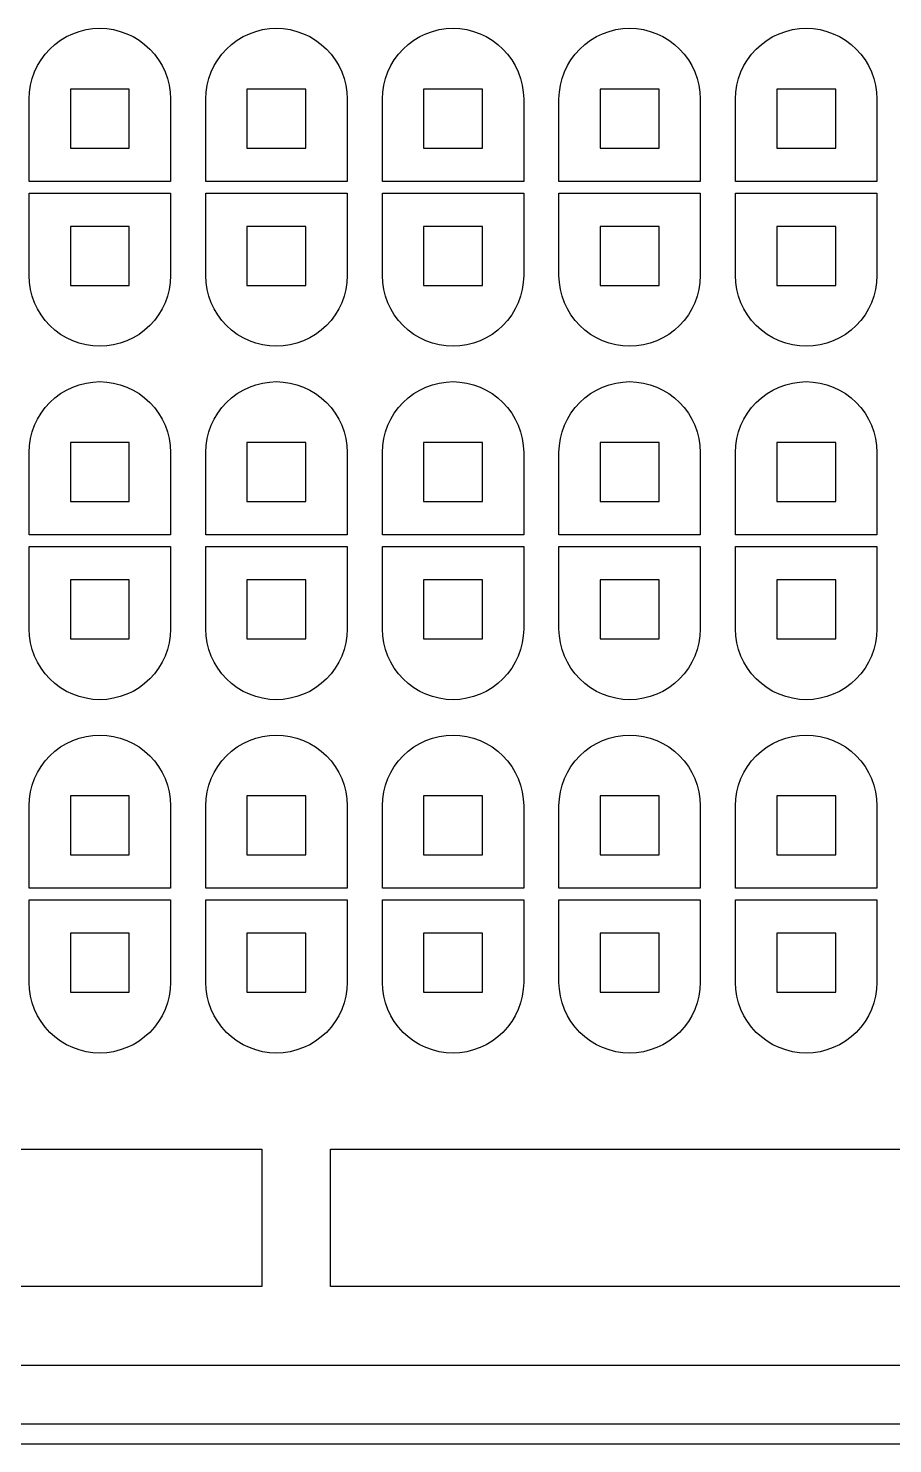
# Model space of a CAD drawing. Extents: x -25 to 122, y -49 to 104.
# Drawn here: x 14.19 to 36.64, y -9.68 to 27.05 of the extents above; entities that cross this region are included whole.
import ezdxf

# ---------------------------------------------------------------- set-up
doc = ezdxf.new("R2010")
doc.units = 0

msp = doc.modelspace()

# ---------------------------------------------------------------- linework, layer by layer
for p, q in [((15.0302, 26.7453), (15.1846, 26.8378)), ((15.1846, 26.8378), (15.3473, 26.9148)), ((15.3473, 26.9148), (15.5168, 26.9755)), ((15.5168, 26.9755), (15.6914, 27.0192)), ((15.6914, 27.0192), (15.8695, 27.0456)), ((15.8695, 27.0456), (16.0492, 27.0544)), ((16.0492, 27.0544), (16.229, 27.0456)), ((16.229, 27.0456), (16.4071, 27.0192)), ((16.4071, 27.0192), (16.5817, 26.9755)), ((16.5817, 26.9755), (16.7512, 26.9148)), ((16.7512, 26.9148), (16.9139, 26.8378)), ((16.9139, 26.8378), (17.0683, 26.7453)), ((19.6157, 26.7453), (19.7701, 26.8378)), ((19.7701, 26.8378), (19.9328, 26.9148)), ((19.9328, 26.9148), (20.1023, 26.9755)), ((20.1023, 26.9755), (20.2769, 27.0192)), ((20.2769, 27.0192), (20.455, 27.0456)), ((20.455, 27.0456), (20.6347, 27.0544)), ((20.6347, 27.0544), (20.8145, 27.0456)), ((20.8145, 27.0456), (20.9926, 27.0192)), ((20.9926, 27.0192), (21.1672, 26.9755)), ((21.1672, 26.9755), (21.3367, 26.9148)), ((21.3367, 26.9148), (21.4994, 26.8378)), ((21.4994, 26.8378), (21.6538, 26.7453)), ((24.2012, 26.7453), (24.3556, 26.8378)), ((24.3556, 26.8378), (24.5183, 26.9148)), ((24.5183, 26.9148), (24.6878, 26.9755)), ((24.6878, 26.9755), (24.8624, 27.0192)), ((24.8624, 27.0192), (25.0405, 27.0456)), ((25.0405, 27.0456), (25.2202, 27.0544)), ((25.2202, 27.0544), (25.4, 27.0456)), ((25.4, 27.0456), (25.5781, 27.0192)), ((25.5781, 27.0192), (25.7527, 26.9755)), ((25.7527, 26.9755), (25.9222, 26.9148)), ((25.9222, 26.9148), (26.0849, 26.8378)), ((26.0849, 26.8378), (26.2393, 26.7453)), ((28.7867, 26.7453), (28.9411, 26.8378)), ((28.9411, 26.8378), (29.1038, 26.9148)), ((29.1038, 26.9148), (29.2733, 26.9755)), ((29.2733, 26.9755), (29.4479, 27.0192)), ((29.4479, 27.0192), (29.626, 27.0456)), ((29.626, 27.0456), (29.8057, 27.0544)), ((29.8057, 27.0544), (29.9855, 27.0456)), ((29.9855, 27.0456), (30.1636, 27.0192)), ((30.1636, 27.0192), (30.3382, 26.9755)), ((30.3382, 26.9755), (30.5077, 26.9148)), ((30.5077, 26.9148), (30.6704, 26.8378)), ((30.6704, 26.8378), (30.8248, 26.7453)), ((33.3722, 26.7453), (33.5266, 26.8378)), ((33.5266, 26.8378), (33.6893, 26.9148)), ((33.6893, 26.9148), (33.8588, 26.9755)), ((33.8588, 26.9755), (34.0334, 27.0192)), ((34.0334, 27.0192), (34.2115, 27.0456)), ((34.2115, 27.0456), (34.3912, 27.0544)), ((34.3912, 27.0544), (34.571, 27.0456)), ((34.571, 27.0456), (34.7491, 27.0192)), ((34.7491, 27.0192), (34.9237, 26.9755)), ((34.9237, 26.9755), (35.0932, 26.9148)), ((35.0932, 26.9148), (35.2559, 26.8378)), ((35.2559, 26.8378), (35.4103, 26.7453)), ((14.6314, 26.3839), (14.7523, 26.5172)), ((14.7523, 26.5172), (14.8856, 26.6381)), ((14.8856, 26.6381), (15.0302, 26.7453)), ((17.0683, 26.7453), (17.2128, 26.6381)), ((17.2128, 26.6381), (17.3462, 26.5172)), ((17.3462, 26.5172), (17.4671, 26.3839)), ((19.2169, 26.3839), (19.3378, 26.5172)), ((19.3378, 26.5172), (19.4711, 26.6381)), ((19.4711, 26.6381), (19.6157, 26.7453)), ((21.6538, 26.7453), (21.7983, 26.6381)), ((21.7983, 26.6381), (21.9317, 26.5172)), ((21.9317, 26.5172), (22.0526, 26.3839)), ((23.8024, 26.3839), (23.9233, 26.5172)), ((23.9233, 26.5172), (24.0566, 26.6381)), ((24.0566, 26.6381), (24.2012, 26.7453)), ((26.2393, 26.7453), (26.3839, 26.6381)), ((26.3839, 26.6381), (26.5172, 26.5172)), ((26.5172, 26.5172), (26.6381, 26.3839)), ((28.3879, 26.3839), (28.5088, 26.5172)), ((28.5088, 26.5172), (28.6421, 26.6381)), ((28.6421, 26.6381), (28.7867, 26.7453)), ((30.8248, 26.7453), (30.9693, 26.6381)), ((30.9693, 26.6381), (31.1027, 26.5172)), ((31.1027, 26.5172), (31.2236, 26.3839)), ((32.9734, 26.3839), (33.0943, 26.5172)), ((33.0943, 26.5172), (33.2276, 26.6381)), ((33.2276, 26.6381), (33.3722, 26.7453)), ((35.4103, 26.7453), (35.5548, 26.6381)), ((35.5548, 26.6381), (35.6882, 26.5172)), ((35.6882, 26.5172), (35.8091, 26.3839)), ((14.3547, 25.9222), (14.4316, 26.0849)), ((14.4316, 26.0849), (14.5242, 26.2393)), ((14.5242, 26.2393), (14.6314, 26.3839)), ((17.4671, 26.3839), (17.5743, 26.2393)), ((17.5743, 26.2393), (17.6669, 26.0849)), ((17.6669, 26.0849), (17.7438, 25.9222)), ((18.9402, 25.9222), (19.0171, 26.0849)), ((19.0171, 26.0849), (19.1097, 26.2393)), ((19.1097, 26.2393), (19.2169, 26.3839)), ((22.0526, 26.3839), (22.1598, 26.2393)), ((22.1598, 26.2393), (22.2523, 26.0849)), ((22.2523, 26.0849), (22.3293, 25.9222)), ((23.5257, 25.9222), (23.6026, 26.0849)), ((23.6026, 26.0849), (23.6952, 26.2393)), ((23.6952, 26.2393), (23.8024, 26.3839)), ((26.6381, 26.3839), (26.7453, 26.2393)), ((26.7453, 26.2393), (26.8378, 26.0849)), ((26.8378, 26.0849), (26.9148, 25.9222)), ((28.1112, 25.9222), (28.1881, 26.0849)), ((28.1881, 26.0849), (28.2807, 26.2393)), ((28.2807, 26.2393), (28.3879, 26.3839)), ((31.2236, 26.3839), (31.3308, 26.2393)), ((31.3308, 26.2393), (31.4234, 26.0849)), ((31.4234, 26.0849), (31.5003, 25.9222)), ((32.6967, 25.9222), (32.7736, 26.0849)), ((32.7736, 26.0849), (32.8662, 26.2393)), ((32.8662, 26.2393), (32.9734, 26.3839)), ((35.8091, 26.3839), (35.9163, 26.2393)), ((35.9163, 26.2393), (36.0089, 26.0849)), ((36.0089, 26.0849), (36.0858, 25.9222)), ((14.2503, 25.5781), (14.294, 25.7527)), ((14.294, 25.7527), (14.3547, 25.9222)), ((17.7438, 25.9222), (17.8045, 25.7527)), ((17.8045, 25.7527), (17.8482, 25.5781)), ((18.8358, 25.5781), (18.8795, 25.7527)), ((18.8795, 25.7527), (18.9402, 25.9222)), ((22.3293, 25.9222), (22.39, 25.7527)), ((22.39, 25.7527), (22.4337, 25.5781)), ((23.4213, 25.5781), (23.465, 25.7527)), ((23.465, 25.7527), (23.5257, 25.9222)), ((26.9148, 25.9222), (26.9755, 25.7527)), ((26.9755, 25.7527), (27.0192, 25.5781)), ((28.0068, 25.5781), (28.0505, 25.7527)), ((28.0505, 25.7527), (28.1112, 25.9222)), ((31.5003, 25.9222), (31.561, 25.7527)), ((31.561, 25.7527), (31.6047, 25.5781)), ((32.5923, 25.5781), (32.636, 25.7527)), ((32.636, 25.7527), (32.6967, 25.9222)), ((36.0858, 25.9222), (36.1465, 25.7527)), ((36.1465, 25.7527), (36.1902, 25.5781)), ((14.2151, 25.2202), (14.2239, 25.4)), ((14.2239, 25.4), (14.2503, 25.5781)), ((16.8135, 25.475), (15.285, 25.475)), ((15.285, 25.475), (15.285, 23.9465)), ((16.8135, 23.9465), (16.8135, 25.475)), ((17.8482, 25.5781), (17.8746, 25.4)), ((17.8746, 25.4), (17.8834, 25.2202)), ((18.8006, 25.2202), (18.8094, 25.4)), ((18.8094, 25.4), (18.8358, 25.5781)), ((21.399, 25.475), (19.8705, 25.475)), ((19.8705, 25.475), (19.8705, 23.9465)), ((21.399, 23.9465), (21.399, 25.475)), ((22.4337, 25.5781), (22.4601, 25.4)), ((22.4601, 25.4), (22.4689, 25.2202)), ((23.386, 25.2202), (23.3949, 25.4)), ((23.3949, 25.4), (23.4213, 25.5781)), ((25.9845, 25.475), (24.456, 25.475)), ((24.456, 25.475), (24.456, 23.9465)), ((25.9845, 23.9465), (25.9845, 25.475)), ((27.0192, 25.5781), (27.0456, 25.4)), ((27.0456, 25.4), (27.0544, 25.2202)), ((27.9716, 25.2202), (27.9804, 25.4)), ((27.9804, 25.4), (28.0068, 25.5781)), ((30.57, 25.475), (29.0415, 25.475)), ((29.0415, 25.475), (29.0415, 23.9465)), ((30.57, 23.9465), (30.57, 25.475)), ((31.6047, 25.5781), (31.6311, 25.4)), ((31.6311, 25.4), (31.6399, 25.2202)), ((32.5571, 25.2202), (32.5659, 25.4)), ((32.5659, 25.4), (32.5923, 25.5781)), ((35.1555, 25.475), (33.627, 25.475)), ((33.627, 25.475), (33.627, 23.9465)), ((35.1555, 23.9465), (35.1555, 25.475)), ((36.1902, 25.5781), (36.2166, 25.4)), ((36.2166, 25.4), (36.2254, 25.2202)), ((14.2151, 23.0803), (14.2151, 25.2202)), ((17.8834, 25.2202), (17.8834, 23.0803)), ((18.8006, 23.0803), (18.8006, 25.2202)), ((22.4689, 25.2202), (22.4689, 23.0803)), ((23.386, 23.0803), (23.386, 25.2202)), ((27.0544, 25.2202), (27.0544, 23.0803)), ((27.9716, 23.0803), (27.9716, 25.2202)), ((31.6399, 25.2202), (31.6399, 23.0803)), ((32.5571, 23.0803), (32.5571, 25.2202)), ((36.2254, 25.2202), (36.2254, 23.0803)), ((15.285, 23.9465), (16.8135, 23.9465)), ((19.8705, 23.9465), (21.399, 23.9465)), ((24.456, 23.9465), (25.9845, 23.9465)), ((29.0415, 23.9465), (30.57, 23.9465)), ((33.627, 23.9465), (35.1555, 23.9465)), ((17.8834, 23.0803), (14.2151, 23.0803)), ((22.4689, 23.0803), (18.8006, 23.0803)), ((27.0544, 23.0803), (23.386, 23.0803)), ((31.6399, 23.0803), (27.9716, 23.0803)), ((36.2254, 23.0803), (32.5571, 23.0803)), ((14.2151, 20.6347), (14.2151, 22.7746)), ((14.2151, 22.7746), (17.8834, 22.7746)), ((17.8834, 22.7746), (17.8834, 20.6347)), ((18.8006, 20.6347), (18.8006, 22.7746)), ((18.8006, 22.7746), (22.4689, 22.7746)), ((22.4689, 22.7746), (22.4689, 20.6347)), ((23.386, 20.6347), (23.386, 22.7746)), ((23.386, 22.7746), (27.0544, 22.7746)), ((27.0544, 22.7746), (27.0544, 20.6347)), ((27.9716, 20.6347), (27.9716, 22.7746)), ((27.9716, 22.7746), (31.6399, 22.7746)), ((31.6399, 22.7746), (31.6399, 20.6347)), ((32.5571, 20.6347), (32.5571, 22.7746)), ((32.5571, 22.7746), (36.2254, 22.7746)), ((36.2254, 22.7746), (36.2254, 20.6347)), ((16.8135, 21.9085), (15.285, 21.9085)), ((15.285, 21.9085), (15.285, 20.38)), ((16.8135, 20.38), (16.8135, 21.9085)), ((21.399, 21.9085), (19.8705, 21.9085)), ((19.8705, 21.9085), (19.8705, 20.38)), ((21.399, 20.38), (21.399, 21.9085)), ((25.9845, 21.9085), (24.456, 21.9085)), ((24.456, 21.9085), (24.456, 20.38)), ((25.9845, 20.38), (25.9845, 21.9085)), ((30.57, 21.9085), (29.0415, 21.9085)), ((29.0415, 21.9085), (29.0415, 20.38)), ((30.57, 20.38), (30.57, 21.9085)), ((35.1555, 21.9085), (33.627, 21.9085)), ((33.627, 21.9085), (33.627, 20.38)), ((35.1555, 20.38), (35.1555, 21.9085)), ((14.2239, 20.455), (14.2151, 20.6347)), ((17.8834, 20.6347), (17.8746, 20.455)), ((18.8094, 20.455), (18.8006, 20.6347)), ((22.4689, 20.6347), (22.4601, 20.455)), ((23.3949, 20.455), (23.386, 20.6347)), ((27.0544, 20.6347), (27.0456, 20.455)), ((27.9804, 20.455), (27.9716, 20.6347)), ((31.6399, 20.6347), (31.6311, 20.455)), ((32.5659, 20.455), (32.5571, 20.6347)), ((36.2254, 20.6347), (36.2166, 20.455)), ((14.2503, 20.2769), (14.2239, 20.455)), ((14.294, 20.1023), (14.2503, 20.2769)), ((15.285, 20.38), (16.8135, 20.38)), ((17.8482, 20.2769), (17.8045, 20.1023)), ((17.8746, 20.455), (17.8482, 20.2769)), ((18.8358, 20.2769), (18.8094, 20.455)), ((18.8795, 20.1023), (18.8358, 20.2769)), ((19.8705, 20.38), (21.399, 20.38)), ((22.4337, 20.2769), (22.39, 20.1023)), ((22.4601, 20.455), (22.4337, 20.2769)), ((23.4213, 20.2769), (23.3949, 20.455)), ((23.465, 20.1023), (23.4213, 20.2769)), ((24.456, 20.38), (25.9845, 20.38)), ((27.0192, 20.2769), (26.9755, 20.1023)), ((27.0456, 20.455), (27.0192, 20.2769)), ((28.0068, 20.2769), (27.9804, 20.455)), ((28.0505, 20.1023), (28.0068, 20.2769)), ((29.0415, 20.38), (30.57, 20.38)), ((31.6047, 20.2769), (31.561, 20.1023)), ((31.6311, 20.455), (31.6047, 20.2769)), ((32.5923, 20.2769), (32.5659, 20.455)), ((32.636, 20.1023), (32.5923, 20.2769)), ((33.627, 20.38), (35.1555, 20.38)), ((36.1902, 20.2769), (36.1465, 20.1023)), ((36.2166, 20.455), (36.1902, 20.2769)), ((14.3547, 19.9328), (14.294, 20.1023)), ((14.4316, 19.7701), (14.3547, 19.9328)), ((17.7438, 19.9328), (17.6669, 19.7701)), ((17.8045, 20.1023), (17.7438, 19.9328)), ((18.9402, 19.9328), (18.8795, 20.1023)), ((19.0171, 19.7701), (18.9402, 19.9328)), ((22.3293, 19.9328), (22.2523, 19.7701)), ((22.39, 20.1023), (22.3293, 19.9328)), ((23.5257, 19.9328), (23.465, 20.1023)), ((23.6026, 19.7701), (23.5257, 19.9328)), ((26.9148, 19.9328), (26.8378, 19.7701)), ((26.9755, 20.1023), (26.9148, 19.9328)), ((28.1112, 19.9328), (28.0505, 20.1023)), ((28.1881, 19.7701), (28.1112, 19.9328)), ((31.5003, 19.9328), (31.4234, 19.7701)), ((31.561, 20.1023), (31.5003, 19.9328)), ((32.6967, 19.9328), (32.636, 20.1023)), ((32.7736, 19.7701), (32.6967, 19.9328)), ((36.0858, 19.9328), (36.0089, 19.7701)), ((36.1465, 20.1023), (36.0858, 19.9328)), ((14.5242, 19.6157), (14.4316, 19.7701)), ((14.6314, 19.4711), (14.5242, 19.6157)), ((14.7523, 19.3378), (14.6314, 19.4711)), ((17.4671, 19.4711), (17.3462, 19.3378)), ((17.5743, 19.6157), (17.4671, 19.4711)), ((17.6669, 19.7701), (17.5743, 19.6157)), ((19.1097, 19.6157), (19.0171, 19.7701)), ((19.2169, 19.4711), (19.1097, 19.6157)), ((19.3378, 19.3378), (19.2169, 19.4711)), ((22.0526, 19.4711), (21.9317, 19.3378)), ((22.1598, 19.6157), (22.0526, 19.4711)), ((22.2523, 19.7701), (22.1598, 19.6157)), ((23.6952, 19.6157), (23.6026, 19.7701)), ((23.8024, 19.4711), (23.6952, 19.6157)), ((23.9233, 19.3378), (23.8024, 19.4711)), ((26.6381, 19.4711), (26.5172, 19.3378)), ((26.7453, 19.6157), (26.6381, 19.4711)), ((26.8378, 19.7701), (26.7453, 19.6157)), ((28.2807, 19.6157), (28.1881, 19.7701)), ((28.3879, 19.4711), (28.2807, 19.6157)), ((28.5088, 19.3378), (28.3879, 19.4711)), ((31.2236, 19.4711), (31.1027, 19.3378)), ((31.3308, 19.6157), (31.2236, 19.4711)), ((31.4234, 19.7701), (31.3308, 19.6157)), ((32.8662, 19.6157), (32.7736, 19.7701)), ((32.9734, 19.4711), (32.8662, 19.6157)), ((33.0943, 19.3378), (32.9734, 19.4711)), ((35.8091, 19.4711), (35.6882, 19.3378)), ((35.9163, 19.6157), (35.8091, 19.4711)), ((36.0089, 19.7701), (35.9163, 19.6157)), ((14.8856, 19.2169), (14.7523, 19.3378)), ((15.0302, 19.1097), (14.8856, 19.2169)), ((15.1846, 19.0171), (15.0302, 19.1097)), ((17.0683, 19.1097), (16.9139, 19.0171)), ((17.2128, 19.2169), (17.0683, 19.1097)), ((17.3462, 19.3378), (17.2128, 19.2169)), ((19.4711, 19.2169), (19.3378, 19.3378)), ((19.6157, 19.1097), (19.4711, 19.2169)), ((19.7701, 19.0171), (19.6157, 19.1097)), ((21.6538, 19.1097), (21.4994, 19.0171)), ((21.7983, 19.2169), (21.6538, 19.1097)), ((21.9317, 19.3378), (21.7983, 19.2169)), ((24.0566, 19.2169), (23.9233, 19.3378)), ((24.2012, 19.1097), (24.0566, 19.2169)), ((24.3556, 19.0171), (24.2012, 19.1097)), ((26.2393, 19.1097), (26.0849, 19.0171)), ((26.3839, 19.2169), (26.2393, 19.1097)), ((26.5172, 19.3378), (26.3839, 19.2169)), ((28.6421, 19.2169), (28.5088, 19.3378)), ((28.7867, 19.1097), (28.6421, 19.2169)), ((28.9411, 19.0171), (28.7867, 19.1097)), ((30.8248, 19.1097), (30.6704, 19.0171)), ((30.9693, 19.2169), (30.8248, 19.1097)), ((31.1027, 19.3378), (30.9693, 19.2169)), ((33.2276, 19.2169), (33.0943, 19.3378)), ((33.3722, 19.1097), (33.2276, 19.2169)), ((33.5266, 19.0171), (33.3722, 19.1097)), ((35.4103, 19.1097), (35.2559, 19.0171)), ((35.5548, 19.2169), (35.4103, 19.1097)), ((35.6882, 19.3378), (35.5548, 19.2169)), ((15.3473, 18.9402), (15.1846, 19.0171)), ((15.5168, 18.8795), (15.3473, 18.9402)), ((15.6914, 18.8358), (15.5168, 18.8795)), ((15.8695, 18.8094), (15.6914, 18.8358)), ((16.0492, 18.8006), (15.8695, 18.8094)), ((16.229, 18.8094), (16.0492, 18.8006)), ((16.4071, 18.8358), (16.229, 18.8094)), ((16.5817, 18.8795), (16.4071, 18.8358)), ((16.7512, 18.9402), (16.5817, 18.8795)), ((16.9139, 19.0171), (16.7512, 18.9402)), ((19.9328, 18.9402), (19.7701, 19.0171)), ((20.1023, 18.8795), (19.9328, 18.9402)), ((20.2769, 18.8358), (20.1023, 18.8795)), ((20.455, 18.8094), (20.2769, 18.8358)), ((20.6347, 18.8006), (20.455, 18.8094)), ((20.8145, 18.8094), (20.6347, 18.8006)), ((20.9926, 18.8358), (20.8145, 18.8094)), ((21.1672, 18.8795), (20.9926, 18.8358)), ((21.3367, 18.9402), (21.1672, 18.8795)), ((21.4994, 19.0171), (21.3367, 18.9402)), ((24.5183, 18.9402), (24.3556, 19.0171)), ((24.6878, 18.8795), (24.5183, 18.9402)), ((24.8624, 18.8358), (24.6878, 18.8795)), ((25.0405, 18.8094), (24.8624, 18.8358)), ((25.2202, 18.8006), (25.0405, 18.8094)), ((25.4, 18.8094), (25.2202, 18.8006)), ((25.5781, 18.8358), (25.4, 18.8094)), ((25.7527, 18.8795), (25.5781, 18.8358)), ((25.9222, 18.9402), (25.7527, 18.8795)), ((26.0849, 19.0171), (25.9222, 18.9402)), ((29.1038, 18.9402), (28.9411, 19.0171)), ((29.2733, 18.8795), (29.1038, 18.9402)), ((29.4479, 18.8358), (29.2733, 18.8795)), ((29.626, 18.8094), (29.4479, 18.8358)), ((29.8057, 18.8006), (29.626, 18.8094)), ((29.9855, 18.8094), (29.8057, 18.8006)), ((30.1636, 18.8358), (29.9855, 18.8094)), ((30.3382, 18.8795), (30.1636, 18.8358)), ((30.5077, 18.9402), (30.3382, 18.8795)), ((30.6704, 19.0171), (30.5077, 18.9402)), ((33.6893, 18.9402), (33.5266, 19.0171)), ((33.8588, 18.8795), (33.6893, 18.9402)), ((34.0334, 18.8358), (33.8588, 18.8795)), ((34.2115, 18.8094), (34.0334, 18.8358)), ((34.3912, 18.8006), (34.2115, 18.8094)), ((34.571, 18.8094), (34.3912, 18.8006)), ((34.7491, 18.8358), (34.571, 18.8094)), ((34.9237, 18.8795), (34.7491, 18.8358)), ((35.0932, 18.9402), (34.9237, 18.8795)), ((35.2559, 19.0171), (35.0932, 18.9402)), ((15.0302, 17.5743), (15.1846, 17.6669)), ((15.1846, 17.6669), (15.3473, 17.7438)), ((15.3473, 17.7438), (15.5168, 17.8045)), ((15.5168, 17.8045), (15.6914, 17.8482)), ((15.6914, 17.8482), (15.8695, 17.8746)), ((15.8695, 17.8746), (16.0492, 17.8834)), ((16.0492, 17.8834), (16.229, 17.8746)), ((16.229, 17.8746), (16.4071, 17.8482)), ((16.4071, 17.8482), (16.5817, 17.8045)), ((16.5817, 17.8045), (16.7512, 17.7438)), ((16.7512, 17.7438), (16.9139, 17.6669)), ((16.9139, 17.6669), (17.0683, 17.5743)), ((19.6157, 17.5743), (19.7701, 17.6669)), ((19.7701, 17.6669), (19.9328, 17.7438)), ((19.9328, 17.7438), (20.1023, 17.8045)), ((20.1023, 17.8045), (20.2769, 17.8482)), ((20.2769, 17.8482), (20.455, 17.8746)), ((20.455, 17.8746), (20.6347, 17.8834)), ((20.6347, 17.8834), (20.8145, 17.8746)), ((20.8145, 17.8746), (20.9926, 17.8482)), ((20.9926, 17.8482), (21.1672, 17.8045)), ((21.1672, 17.8045), (21.3367, 17.7438)), ((21.3367, 17.7438), (21.4994, 17.6669)), ((21.4994, 17.6669), (21.6538, 17.5743)), ((24.2012, 17.5743), (24.3556, 17.6669)), ((24.3556, 17.6669), (24.5183, 17.7438)), ((24.5183, 17.7438), (24.6878, 17.8045)), ((24.6878, 17.8045), (24.8624, 17.8482)), ((24.8624, 17.8482), (25.0405, 17.8746)), ((25.0405, 17.8746), (25.2202, 17.8834)), ((25.2202, 17.8834), (25.4, 17.8746)), ((25.4, 17.8746), (25.5781, 17.8482)), ((25.5781, 17.8482), (25.7527, 17.8045)), ((25.7527, 17.8045), (25.9222, 17.7438)), ((25.9222, 17.7438), (26.0849, 17.6669)), ((26.0849, 17.6669), (26.2393, 17.5743)), ((28.7867, 17.5743), (28.9411, 17.6669)), ((28.9411, 17.6669), (29.1038, 17.7438)), ((29.1038, 17.7438), (29.2733, 17.8045)), ((29.2733, 17.8045), (29.4479, 17.8482)), ((29.4479, 17.8482), (29.626, 17.8746)), ((29.626, 17.8746), (29.8057, 17.8834)), ((29.8057, 17.8834), (29.9855, 17.8746)), ((29.9855, 17.8746), (30.1636, 17.8482)), ((30.1636, 17.8482), (30.3382, 17.8045)), ((30.3382, 17.8045), (30.5077, 17.7438)), ((30.5077, 17.7438), (30.6704, 17.6669)), ((30.6704, 17.6669), (30.8248, 17.5743)), ((33.3722, 17.5743), (33.5266, 17.6669)), ((33.5266, 17.6669), (33.6893, 17.7438)), ((33.6893, 17.7438), (33.8588, 17.8045)), ((33.8588, 17.8045), (34.0334, 17.8482)), ((34.0334, 17.8482), (34.2115, 17.8746)), ((34.2115, 17.8746), (34.3912, 17.8834)), ((34.3912, 17.8834), (34.571, 17.8746)), ((34.571, 17.8746), (34.7491, 17.8482)), ((34.7491, 17.8482), (34.9237, 17.8045)), ((34.9237, 17.8045), (35.0932, 17.7438)), ((35.0932, 17.7438), (35.2559, 17.6669)), ((35.2559, 17.6669), (35.4103, 17.5743)), ((14.6314, 17.2128), (14.7523, 17.3462)), ((14.7523, 17.3462), (14.8856, 17.4671)), ((14.8856, 17.4671), (15.0302, 17.5743)), ((17.0683, 17.5743), (17.2128, 17.4671)), ((17.2128, 17.4671), (17.3462, 17.3462)), ((17.3462, 17.3462), (17.4671, 17.2128)), ((19.2169, 17.2128), (19.3378, 17.3462)), ((19.3378, 17.3462), (19.4711, 17.4671)), ((19.4711, 17.4671), (19.6157, 17.5743)), ((21.6538, 17.5743), (21.7983, 17.4671)), ((21.7983, 17.4671), (21.9317, 17.3462)), ((21.9317, 17.3462), (22.0526, 17.2128)), ((23.8024, 17.2128), (23.9233, 17.3462)), ((23.9233, 17.3462), (24.0566, 17.4671)), ((24.0566, 17.4671), (24.2012, 17.5743)), ((26.2393, 17.5743), (26.3839, 17.4671)), ((26.3839, 17.4671), (26.5172, 17.3462)), ((26.5172, 17.3462), (26.6381, 17.2128)), ((28.3879, 17.2128), (28.5088, 17.3462)), ((28.5088, 17.3462), (28.6421, 17.4671)), ((28.6421, 17.4671), (28.7867, 17.5743)), ((30.8248, 17.5743), (30.9693, 17.4671)), ((30.9693, 17.4671), (31.1027, 17.3462)), ((31.1027, 17.3462), (31.2236, 17.2128)), ((32.9734, 17.2128), (33.0943, 17.3462)), ((33.0943, 17.3462), (33.2276, 17.4671)), ((33.2276, 17.4671), (33.3722, 17.5743)), ((35.4103, 17.5743), (35.5548, 17.4671)), ((35.5548, 17.4671), (35.6882, 17.3462)), ((35.6882, 17.3462), (35.8091, 17.2128)), ((14.3547, 16.7512), (14.4316, 16.9139)), ((14.4316, 16.9139), (14.5242, 17.0683)), ((14.5242, 17.0683), (14.6314, 17.2128)), ((17.4671, 17.2128), (17.5743, 17.0683)), ((17.5743, 17.0683), (17.6669, 16.9139)), ((17.6669, 16.9139), (17.7438, 16.7512)), ((18.9402, 16.7512), (19.0171, 16.9139)), ((19.0171, 16.9139), (19.1097, 17.0683)), ((19.1097, 17.0683), (19.2169, 17.2128)), ((22.0526, 17.2128), (22.1598, 17.0683)), ((22.1598, 17.0683), (22.2523, 16.9139)), ((22.2523, 16.9139), (22.3293, 16.7512)), ((23.5257, 16.7512), (23.6026, 16.9139)), ((23.6026, 16.9139), (23.6952, 17.0683)), ((23.6952, 17.0683), (23.8024, 17.2128)), ((26.6381, 17.2128), (26.7453, 17.0683)), ((26.7453, 17.0683), (26.8378, 16.9139)), ((26.8378, 16.9139), (26.9148, 16.7512)), ((28.1112, 16.7512), (28.1881, 16.9139)), ((28.1881, 16.9139), (28.2807, 17.0683)), ((28.2807, 17.0683), (28.3879, 17.2128)), ((31.2236, 17.2128), (31.3308, 17.0683)), ((31.3308, 17.0683), (31.4234, 16.9139)), ((31.4234, 16.9139), (31.5003, 16.7512)), ((32.6967, 16.7512), (32.7736, 16.9139)), ((32.7736, 16.9139), (32.8662, 17.0683)), ((32.8662, 17.0683), (32.9734, 17.2128)), ((35.8091, 17.2128), (35.9163, 17.0683)), ((35.9163, 17.0683), (36.0089, 16.9139)), ((36.0089, 16.9139), (36.0858, 16.7512)), ((14.2503, 16.4071), (14.294, 16.5817)), ((14.294, 16.5817), (14.3547, 16.7512)), ((17.7438, 16.7512), (17.8045, 16.5817)), ((17.8045, 16.5817), (17.8482, 16.4071)), ((18.8358, 16.4071), (18.8795, 16.5817)), ((18.8795, 16.5817), (18.9402, 16.7512)), ((22.3293, 16.7512), (22.39, 16.5817)), ((22.39, 16.5817), (22.4337, 16.4071)), ((23.4213, 16.4071), (23.465, 16.5817)), ((23.465, 16.5817), (23.5257, 16.7512)), ((26.9148, 16.7512), (26.9755, 16.5817)), ((26.9755, 16.5817), (27.0192, 16.4071)), ((28.0068, 16.4071), (28.0505, 16.5817)), ((28.0505, 16.5817), (28.1112, 16.7512)), ((31.5003, 16.7512), (31.561, 16.5817)), ((31.561, 16.5817), (31.6047, 16.4071)), ((32.5923, 16.4071), (32.636, 16.5817)), ((32.636, 16.5817), (32.6967, 16.7512)), ((36.0858, 16.7512), (36.1465, 16.5817)), ((36.1465, 16.5817), (36.1902, 16.4071)), ((14.2151, 16.0492), (14.2239, 16.229)), ((14.2239, 16.229), (14.2503, 16.4071)), ((16.8135, 16.304), (15.285, 16.304)), ((15.285, 16.304), (15.285, 14.7755)), ((16.8135, 14.7755), (16.8135, 16.304)), ((17.8482, 16.4071), (17.8746, 16.229)), ((17.8746, 16.229), (17.8834, 16.0492)), ((18.8006, 16.0492), (18.8094, 16.229)), ((18.8094, 16.229), (18.8358, 16.4071)), ((21.399, 16.304), (19.8705, 16.304)), ((19.8705, 16.304), (19.8705, 14.7755)), ((21.399, 14.7755), (21.399, 16.304)), ((22.4337, 16.4071), (22.4601, 16.229)), ((22.4601, 16.229), (22.4689, 16.0492)), ((23.386, 16.0492), (23.3949, 16.229)), ((23.3949, 16.229), (23.4213, 16.4071)), ((25.9845, 16.304), (24.456, 16.304)), ((24.456, 16.304), (24.456, 14.7755)), ((25.9845, 14.7755), (25.9845, 16.304)), ((27.0192, 16.4071), (27.0456, 16.229)), ((27.0456, 16.229), (27.0544, 16.0492)), ((27.9716, 16.0492), (27.9804, 16.229)), ((27.9804, 16.229), (28.0068, 16.4071)), ((30.57, 16.304), (29.0415, 16.304)), ((29.0415, 16.304), (29.0415, 14.7755)), ((30.57, 14.7755), (30.57, 16.304)), ((31.6047, 16.4071), (31.6311, 16.229)), ((31.6311, 16.229), (31.6399, 16.0492)), ((32.5571, 16.0492), (32.5659, 16.229)), ((32.5659, 16.229), (32.5923, 16.4071)), ((35.1555, 16.304), (33.627, 16.304)), ((33.627, 16.304), (33.627, 14.7755)), ((35.1555, 14.7755), (35.1555, 16.304)), ((36.1902, 16.4071), (36.2166, 16.229)), ((36.2166, 16.229), (36.2254, 16.0492)), ((14.2151, 13.9093), (14.2151, 16.0492)), ((17.8834, 16.0492), (17.8834, 13.9093)), ((18.8006, 13.9093), (18.8006, 16.0492)), ((22.4689, 16.0492), (22.4689, 13.9093)), ((23.386, 13.9093), (23.386, 16.0492)), ((27.0544, 16.0492), (27.0544, 13.9093)), ((27.9716, 13.9093), (27.9716, 16.0492)), ((31.6399, 16.0492), (31.6399, 13.9093)), ((32.5571, 13.9093), (32.5571, 16.0492)), ((36.2254, 16.0492), (36.2254, 13.9093)), ((15.285, 14.7755), (16.8135, 14.7755)), ((19.8705, 14.7755), (21.399, 14.7755)), ((24.456, 14.7755), (25.9845, 14.7755)), ((29.0415, 14.7755), (30.57, 14.7755)), ((33.627, 14.7755), (35.1555, 14.7755)), ((17.8834, 13.9093), (14.2151, 13.9093)), ((14.2151, 11.4637), (14.2151, 13.6037)), ((14.2151, 13.6037), (17.8834, 13.6037)), ((17.8834, 13.6037), (17.8834, 11.4637)), ((22.4689, 13.9093), (18.8006, 13.9093)), ((18.8006, 11.4637), (18.8006, 13.6037)), ((18.8006, 13.6037), (22.4689, 13.6037)), ((22.4689, 13.6037), (22.4689, 11.4637)), ((27.0544, 13.9093), (23.386, 13.9093)), ((23.386, 11.4637), (23.386, 13.6037)), ((23.386, 13.6037), (27.0544, 13.6037)), ((27.0544, 13.6037), (27.0544, 11.4637)), ((31.6399, 13.9093), (27.9716, 13.9093)), ((27.9716, 11.4637), (27.9716, 13.6037)), ((27.9716, 13.6037), (31.6399, 13.6037)), ((31.6399, 13.6037), (31.6399, 11.4637)), ((36.2254, 13.9093), (32.5571, 13.9093)), ((32.5571, 11.4637), (32.5571, 13.6037)), ((32.5571, 13.6037), (36.2254, 13.6037)), ((36.2254, 13.6037), (36.2254, 11.4637)), ((16.8135, 12.7375), (15.285, 12.7375)), ((15.285, 12.7375), (15.285, 11.209)), ((16.8135, 11.209), (16.8135, 12.7375)), ((21.399, 12.7375), (19.8705, 12.7375)), ((19.8705, 12.7375), (19.8705, 11.209)), ((21.399, 11.209), (21.399, 12.7375)), ((25.9845, 12.7375), (24.456, 12.7375)), ((24.456, 12.7375), (24.456, 11.209)), ((25.9845, 11.209), (25.9845, 12.7375)), ((30.57, 12.7375), (29.0415, 12.7375)), ((29.0415, 12.7375), (29.0415, 11.209)), ((30.57, 11.209), (30.57, 12.7375)), ((35.1555, 12.7375), (33.627, 12.7375)), ((33.627, 12.7375), (33.627, 11.209)), ((35.1555, 11.209), (35.1555, 12.7375)), ((14.2239, 11.284), (14.2151, 11.4637)), ((17.8834, 11.4637), (17.8746, 11.284)), ((18.8094, 11.284), (18.8006, 11.4637)), ((22.4689, 11.4637), (22.4601, 11.284)), ((23.3949, 11.284), (23.386, 11.4637)), ((27.0544, 11.4637), (27.0456, 11.284)), ((27.9804, 11.284), (27.9716, 11.4637)), ((31.6399, 11.4637), (31.6311, 11.284)), ((32.5659, 11.284), (32.5571, 11.4637)), ((36.2254, 11.4637), (36.2166, 11.284)), ((14.2503, 11.1059), (14.2239, 11.284)), ((14.294, 10.9313), (14.2503, 11.1059)), ((15.285, 11.209), (16.8135, 11.209)), ((17.8482, 11.1059), (17.8045, 10.9313)), ((17.8746, 11.284), (17.8482, 11.1059)), ((18.8358, 11.1059), (18.8094, 11.284)), ((18.8795, 10.9313), (18.8358, 11.1059)), ((19.8705, 11.209), (21.399, 11.209)), ((22.4337, 11.1059), (22.39, 10.9313)), ((22.4601, 11.284), (22.4337, 11.1059)), ((23.4213, 11.1059), (23.3949, 11.284)), ((23.465, 10.9313), (23.4213, 11.1059)), ((24.456, 11.209), (25.9845, 11.209)), ((27.0192, 11.1059), (26.9755, 10.9313)), ((27.0456, 11.284), (27.0192, 11.1059)), ((28.0068, 11.1059), (27.9804, 11.284)), ((28.0505, 10.9313), (28.0068, 11.1059)), ((29.0415, 11.209), (30.57, 11.209)), ((31.6047, 11.1059), (31.561, 10.9313)), ((31.6311, 11.284), (31.6047, 11.1059)), ((32.5923, 11.1059), (32.5659, 11.284)), ((32.636, 10.9313), (32.5923, 11.1059)), ((33.627, 11.209), (35.1555, 11.209)), ((36.1902, 11.1059), (36.1465, 10.9313)), ((36.2166, 11.284), (36.1902, 11.1059)), ((14.3547, 10.7618), (14.294, 10.9313)), ((14.4316, 10.5991), (14.3547, 10.7618)), ((17.7438, 10.7618), (17.6669, 10.5991)), ((17.8045, 10.9313), (17.7438, 10.7618)), ((18.9402, 10.7618), (18.8795, 10.9313)), ((19.0171, 10.5991), (18.9402, 10.7618)), ((22.3293, 10.7618), (22.2523, 10.5991)), ((22.39, 10.9313), (22.3293, 10.7618)), ((23.5257, 10.7618), (23.465, 10.9313)), ((23.6026, 10.5991), (23.5257, 10.7618)), ((26.9148, 10.7618), (26.8378, 10.5991)), ((26.9755, 10.9313), (26.9148, 10.7618)), ((28.1112, 10.7618), (28.0505, 10.9313)), ((28.1881, 10.5991), (28.1112, 10.7618)), ((31.5003, 10.7618), (31.4234, 10.5991)), ((31.561, 10.9313), (31.5003, 10.7618)), ((32.6967, 10.7618), (32.636, 10.9313)), ((32.7736, 10.5991), (32.6967, 10.7618)), ((36.0858, 10.7618), (36.0089, 10.5991)), ((36.1465, 10.9313), (36.0858, 10.7618)), ((14.5242, 10.4447), (14.4316, 10.5991)), ((14.6314, 10.3001), (14.5242, 10.4447)), ((14.7523, 10.1668), (14.6314, 10.3001)), ((17.4671, 10.3001), (17.3462, 10.1668)), ((17.5743, 10.4447), (17.4671, 10.3001)), ((17.6669, 10.5991), (17.5743, 10.4447)), ((19.1097, 10.4447), (19.0171, 10.5991)), ((19.2169, 10.3001), (19.1097, 10.4447)), ((19.3378, 10.1668), (19.2169, 10.3001)), ((22.0526, 10.3001), (21.9317, 10.1668)), ((22.1598, 10.4447), (22.0526, 10.3001)), ((22.2523, 10.5991), (22.1598, 10.4447)), ((23.6952, 10.4447), (23.6026, 10.5991)), ((23.8024, 10.3001), (23.6952, 10.4447)), ((23.9233, 10.1668), (23.8024, 10.3001)), ((26.6381, 10.3001), (26.5172, 10.1668)), ((26.7453, 10.4447), (26.6381, 10.3001)), ((26.8378, 10.5991), (26.7453, 10.4447)), ((28.2807, 10.4447), (28.1881, 10.5991)), ((28.3879, 10.3001), (28.2807, 10.4447)), ((28.5088, 10.1668), (28.3879, 10.3001)), ((31.2236, 10.3001), (31.1027, 10.1668)), ((31.3308, 10.4447), (31.2236, 10.3001)), ((31.4234, 10.5991), (31.3308, 10.4447)), ((32.8662, 10.4447), (32.7736, 10.5991)), ((32.9734, 10.3001), (32.8662, 10.4447)), ((33.0943, 10.1668), (32.9734, 10.3001)), ((35.8091, 10.3001), (35.6882, 10.1668)), ((35.9163, 10.4447), (35.8091, 10.3001)), ((36.0089, 10.5991), (35.9163, 10.4447)), ((14.8856, 10.0459), (14.7523, 10.1668)), ((15.0302, 9.93866), (14.8856, 10.0459)), ((15.1846, 9.84613), (15.0302, 9.93866)), ((17.0683, 9.93866), (16.9139, 9.84613)), ((17.2128, 10.0459), (17.0683, 9.93866)), ((17.3462, 10.1668), (17.2128, 10.0459)), ((19.4711, 10.0459), (19.3378, 10.1668)), ((19.6157, 9.93866), (19.4711, 10.0459)), ((19.7701, 9.84613), (19.6157, 9.93866)), ((21.6538, 9.93866), (21.4994, 9.84613)), ((21.7983, 10.0459), (21.6538, 9.93866)), ((21.9317, 10.1668), (21.7983, 10.0459)), ((24.0566, 10.0459), (23.9233, 10.1668)), ((24.2012, 9.93866), (24.0566, 10.0459)), ((24.3556, 9.84613), (24.2012, 9.93866)), ((26.2393, 9.93866), (26.0849, 9.84613)), ((26.3839, 10.0459), (26.2393, 9.93866)), ((26.5172, 10.1668), (26.3839, 10.0459)), ((28.6421, 10.0459), (28.5088, 10.1668)), ((28.7867, 9.93866), (28.6421, 10.0459)), ((28.9411, 9.84613), (28.7867, 9.93866)), ((30.8248, 9.93866), (30.6704, 9.84613)), ((30.9693, 10.0459), (30.8248, 9.93866)), ((31.1027, 10.1668), (30.9693, 10.0459)), ((33.2276, 10.0459), (33.0943, 10.1668)), ((33.3722, 9.93866), (33.2276, 10.0459)), ((33.5266, 9.84613), (33.3722, 9.93866)), ((35.4103, 9.93866), (35.2559, 9.84613)), ((35.5548, 10.0459), (35.4103, 9.93866)), ((35.6882, 10.1668), (35.5548, 10.0459)), ((15.3473, 9.76917), (15.1846, 9.84613)), ((15.5168, 9.70853), (15.3473, 9.76917)), ((15.6914, 9.66479), (15.5168, 9.70853)), ((15.8695, 9.63838), (15.6914, 9.66479)), ((16.0492, 9.62956), (15.8695, 9.63838)), ((16.229, 9.63838), (16.0492, 9.62956)), ((16.4071, 9.66479), (16.229, 9.63838)), ((16.5817, 9.70853), (16.4071, 9.66479)), ((16.7512, 9.76917), (16.5817, 9.70853)), ((16.9139, 9.84613), (16.7512, 9.76917)), ((19.9328, 9.76917), (19.7701, 9.84613)), ((20.1023, 9.70853), (19.9328, 9.76917)), ((20.2769, 9.66479), (20.1023, 9.70853)), ((20.455, 9.63838), (20.2769, 9.66479)), ((20.6347, 9.62956), (20.455, 9.63838)), ((20.8145, 9.63838), (20.6347, 9.62956)), ((20.9926, 9.66479), (20.8145, 9.63838)), ((21.1672, 9.70853), (20.9926, 9.66479)), ((21.3367, 9.76917), (21.1672, 9.70853)), ((21.4994, 9.84613), (21.3367, 9.76917)), ((24.5183, 9.76917), (24.3556, 9.84613)), ((24.6878, 9.70853), (24.5183, 9.76917)), ((24.8624, 9.66479), (24.6878, 9.70853)), ((25.0405, 9.63838), (24.8624, 9.66479)), ((25.2202, 9.62956), (25.0405, 9.63838)), ((25.4, 9.63838), (25.2202, 9.62956)), ((25.5781, 9.66479), (25.4, 9.63838)), ((25.7527, 9.70853), (25.5781, 9.66479)), ((25.9222, 9.76917), (25.7527, 9.70853)), ((26.0849, 9.84613), (25.9222, 9.76917)), ((29.1038, 9.76917), (28.9411, 9.84613)), ((29.2733, 9.70853), (29.1038, 9.76917)), ((29.4479, 9.66479), (29.2733, 9.70853)), ((29.626, 9.63838), (29.4479, 9.66479)), ((29.8057, 9.62956), (29.626, 9.63838)), ((29.9855, 9.63838), (29.8057, 9.62956)), ((30.1636, 9.66479), (29.9855, 9.63838)), ((30.3382, 9.70853), (30.1636, 9.66479)), ((30.5077, 9.76917), (30.3382, 9.70853)), ((30.6704, 9.84613), (30.5077, 9.76917)), ((33.6893, 9.76917), (33.5266, 9.84613)), ((33.8588, 9.70853), (33.6893, 9.76917)), ((34.0334, 9.66479), (33.8588, 9.70853)), ((34.2115, 9.63838), (34.0334, 9.66479)), ((34.3912, 9.62956), (34.2115, 9.63838)), ((34.571, 9.63838), (34.3912, 9.62956)), ((34.7491, 9.66479), (34.571, 9.63838)), ((34.9237, 9.70853), (34.7491, 9.66479)), ((35.0932, 9.76917), (34.9237, 9.70853)), ((35.2559, 9.84613), (35.0932, 9.76917)), ((15.0302, 8.40332), (15.1846, 8.49585)), ((15.1846, 8.49585), (15.3473, 8.57281)), ((15.3473, 8.57281), (15.5168, 8.63345)), ((15.5168, 8.63345), (15.6914, 8.6772)), ((15.6914, 8.6772), (15.8695, 8.7036)), ((15.8695, 8.7036), (16.0492, 8.71243)), ((16.0492, 8.71243), (16.229, 8.7036)), ((16.229, 8.7036), (16.4071, 8.6772)), ((16.4071, 8.6772), (16.5817, 8.63345)), ((16.5817, 8.63345), (16.7512, 8.57281)), ((16.7512, 8.57281), (16.9139, 8.49585)), ((16.9139, 8.49585), (17.0683, 8.40332)), ((19.6157, 8.40332), (19.7701, 8.49585)), ((19.7701, 8.49585), (19.9328, 8.57281)), ((19.9328, 8.57281), (20.1023, 8.63345)), ((20.1023, 8.63345), (20.2769, 8.6772)), ((20.2769, 8.6772), (20.455, 8.7036)), ((20.455, 8.7036), (20.6347, 8.71243)), ((20.6347, 8.71243), (20.8145, 8.7036)), ((20.8145, 8.7036), (20.9926, 8.6772)), ((20.9926, 8.6772), (21.1672, 8.63345)), ((21.1672, 8.63345), (21.3367, 8.57281)), ((21.3367, 8.57281), (21.4994, 8.49585)), ((21.4994, 8.49585), (21.6538, 8.40332)), ((24.2012, 8.40332), (24.3556, 8.49585)), ((24.3556, 8.49585), (24.5183, 8.57281)), ((24.5183, 8.57281), (24.6878, 8.63345)), ((24.6878, 8.63345), (24.8624, 8.6772)), ((24.8624, 8.6772), (25.0405, 8.7036)), ((25.0405, 8.7036), (25.2202, 8.71243)), ((25.2202, 8.71243), (25.4, 8.7036)), ((25.4, 8.7036), (25.5781, 8.6772)), ((25.5781, 8.6772), (25.7527, 8.63345)), ((25.7527, 8.63345), (25.9222, 8.57281)), ((25.9222, 8.57281), (26.0849, 8.49585)), ((26.0849, 8.49585), (26.2393, 8.40332)), ((28.7867, 8.40332), (28.9411, 8.49585)), ((28.9411, 8.49585), (29.1038, 8.57281)), ((29.1038, 8.57281), (29.2733, 8.63345)), ((29.2733, 8.63345), (29.4479, 8.6772)), ((29.4479, 8.6772), (29.626, 8.7036)), ((29.626, 8.7036), (29.8057, 8.71243)), ((29.8057, 8.71243), (29.9855, 8.7036)), ((29.9855, 8.7036), (30.1636, 8.6772)), ((30.1636, 8.6772), (30.3382, 8.63345)), ((30.3382, 8.63345), (30.5077, 8.57281)), ((30.5077, 8.57281), (30.6704, 8.49585)), ((30.6704, 8.49585), (30.8248, 8.40332)), ((33.3722, 8.40332), (33.5266, 8.49585)), ((33.5266, 8.49585), (33.6893, 8.57281)), ((33.6893, 8.57281), (33.8588, 8.63345)), ((33.8588, 8.63345), (34.0334, 8.6772)), ((34.0334, 8.6772), (34.2115, 8.7036)), ((34.2115, 8.7036), (34.3912, 8.71243)), ((34.3912, 8.71243), (34.571, 8.7036)), ((34.571, 8.7036), (34.7491, 8.6772)), ((34.7491, 8.6772), (34.9237, 8.63345)), ((34.9237, 8.63345), (35.0932, 8.57281)), ((35.0932, 8.57281), (35.2559, 8.49585)), ((35.2559, 8.49585), (35.4103, 8.40332)), ((14.6314, 8.04184), (14.7523, 8.1752)), ((14.7523, 8.1752), (14.8856, 8.2961)), ((14.8856, 8.2961), (15.0302, 8.40332)), ((17.0683, 8.40332), (17.2128, 8.2961)), ((17.2128, 8.2961), (17.3462, 8.1752)), ((17.3462, 8.1752), (17.4671, 8.04184)), ((19.2169, 8.04184), (19.3378, 8.1752)), ((19.3378, 8.1752), (19.4711, 8.2961)), ((19.4711, 8.2961), (19.6157, 8.40332)), ((21.6538, 8.40332), (21.7983, 8.2961)), ((21.7983, 8.2961), (21.9317, 8.1752)), ((21.9317, 8.1752), (22.0526, 8.04184)), ((23.8024, 8.04184), (23.9233, 8.1752)), ((23.9233, 8.1752), (24.0566, 8.2961)), ((24.0566, 8.2961), (24.2012, 8.40332)), ((26.2393, 8.40332), (26.3839, 8.2961)), ((26.3839, 8.2961), (26.5172, 8.1752)), ((26.5172, 8.1752), (26.6381, 8.04184)), ((28.3879, 8.04184), (28.5088, 8.1752)), ((28.5088, 8.1752), (28.6421, 8.2961)), ((28.6421, 8.2961), (28.7867, 8.40332)), ((30.8248, 8.40332), (30.9693, 8.2961)), ((30.9693, 8.2961), (31.1027, 8.1752)), ((31.1027, 8.1752), (31.2236, 8.04184)), ((32.9734, 8.04184), (33.0943, 8.1752)), ((33.0943, 8.1752), (33.2276, 8.2961)), ((33.2276, 8.2961), (33.3722, 8.40332)), ((35.4103, 8.40332), (35.5548, 8.2961)), ((35.5548, 8.2961), (35.6882, 8.1752)), ((35.6882, 8.1752), (35.8091, 8.04184)), ((14.3547, 7.58015), (14.4316, 7.74287)), ((14.4316, 7.74287), (14.5242, 7.89726)), ((14.5242, 7.89726), (14.6314, 8.04184)), ((17.4671, 8.04184), (17.5743, 7.89726)), ((17.5743, 7.89726), (17.6669, 7.74287)), ((17.6669, 7.74287), (17.7438, 7.58015)), ((18.9402, 7.58015), (19.0171, 7.74287)), ((19.0171, 7.74287), (19.1097, 7.89726)), ((19.1097, 7.89726), (19.2169, 8.04184)), ((22.0526, 8.04184), (22.1598, 7.89726)), ((22.1598, 7.89726), (22.2523, 7.74287)), ((22.2523, 7.74287), (22.3293, 7.58015)), ((23.5257, 7.58015), (23.6026, 7.74287)), ((23.6026, 7.74287), (23.6952, 7.89726)), ((23.6952, 7.89726), (23.8024, 8.04184)), ((26.6381, 8.04184), (26.7453, 7.89726)), ((26.7453, 7.89726), (26.8378, 7.74287)), ((26.8378, 7.74287), (26.9148, 7.58015)), ((28.1112, 7.58015), (28.1881, 7.74287)), ((28.1881, 7.74287), (28.2807, 7.89726)), ((28.2807, 7.89726), (28.3879, 8.04184)), ((31.2236, 8.04184), (31.3308, 7.89726)), ((31.3308, 7.89726), (31.4234, 7.74287)), ((31.4234, 7.74287), (31.5003, 7.58015)), ((32.6967, 7.58015), (32.7736, 7.74287)), ((32.7736, 7.74287), (32.8662, 7.89726)), ((32.8662, 7.89726), (32.9734, 8.04184)), ((35.8091, 8.04184), (35.9163, 7.89726)), ((35.9163, 7.89726), (36.0089, 7.74287)), ((36.0089, 7.74287), (36.0858, 7.58015)), ((14.2503, 7.23607), (14.294, 7.41068)), ((14.294, 7.41068), (14.3547, 7.58015)), ((17.7438, 7.58015), (17.8045, 7.41068)), ((17.8045, 7.41068), (17.8482, 7.23607)), ((18.8358, 7.23607), (18.8795, 7.41068)), ((18.8795, 7.41068), (18.9402, 7.58015)), ((22.3293, 7.58015), (22.39, 7.41068)), ((22.39, 7.41068), (22.4337, 7.23607)), ((23.4213, 7.23607), (23.465, 7.41068)), ((23.465, 7.41068), (23.5257, 7.58015)), ((26.9148, 7.58015), (26.9755, 7.41068)), ((26.9755, 7.41068), (27.0192, 7.23607)), ((28.0068, 7.23607), (28.0505, 7.41068)), ((28.0505, 7.41068), (28.1112, 7.58015)), ((31.5003, 7.58015), (31.561, 7.41068)), ((31.561, 7.41068), (31.6047, 7.23607)), ((32.5923, 7.23607), (32.636, 7.41068)), ((32.636, 7.41068), (32.6967, 7.58015)), ((36.0858, 7.58015), (36.1465, 7.41068)), ((36.1465, 7.41068), (36.1902, 7.23607)), ((14.2151, 6.87823), (14.2239, 7.05801)), ((14.2239, 7.05801), (14.2503, 7.23607)), ((16.8135, 7.133), (15.285, 7.133)), ((15.285, 7.133), (15.285, 5.60449)), ((16.8135, 5.60449), (16.8135, 7.133)), ((17.8482, 7.23607), (17.8746, 7.05801)), ((17.8746, 7.05801), (17.8834, 6.87823)), ((18.8006, 6.87823), (18.8094, 7.05801)), ((18.8094, 7.05801), (18.8358, 7.23607)), ((21.399, 7.133), (19.8705, 7.133)), ((19.8705, 7.133), (19.8705, 5.60449)), ((21.399, 5.60449), (21.399, 7.133)), ((22.4337, 7.23607), (22.4601, 7.05801)), ((22.4601, 7.05801), (22.4689, 6.87823)), ((23.386, 6.87823), (23.3949, 7.05801)), ((23.3949, 7.05801), (23.4213, 7.23607)), ((25.9845, 7.133), (24.456, 7.133)), ((24.456, 7.133), (24.456, 5.60449)), ((25.9845, 5.60449), (25.9845, 7.133)), ((27.0192, 7.23607), (27.0456, 7.05801)), ((27.0456, 7.05801), (27.0544, 6.87823)), ((27.9716, 6.87823), (27.9804, 7.05801)), ((27.9804, 7.05801), (28.0068, 7.23607)), ((30.57, 7.133), (29.0415, 7.133)), ((29.0415, 7.133), (29.0415, 5.60449)), ((30.57, 5.60449), (30.57, 7.133)), ((31.6047, 7.23607), (31.6311, 7.05801)), ((31.6311, 7.05801), (31.6399, 6.87823)), ((32.5571, 6.87823), (32.5659, 7.05801)), ((32.5659, 7.05801), (32.5923, 7.23607)), ((35.1555, 7.133), (33.627, 7.133)), ((33.627, 7.133), (33.627, 5.60449)), ((35.1555, 5.60449), (35.1555, 7.133)), ((36.1902, 7.23607), (36.2166, 7.05801)), ((36.2166, 7.05801), (36.2254, 6.87823)), ((14.2151, 4.73834), (14.2151, 6.87823)), ((17.8834, 6.87823), (17.8834, 4.73834)), ((18.8006, 4.73834), (18.8006, 6.87823)), ((22.4689, 6.87823), (22.4689, 4.73834)), ((23.386, 4.73834), (23.386, 6.87823)), ((27.0544, 6.87823), (27.0544, 4.73834)), ((27.9716, 4.73834), (27.9716, 6.87823)), ((31.6399, 6.87823), (31.6399, 4.73834)), ((32.5571, 4.73834), (32.5571, 6.87823)), ((36.2254, 6.87823), (36.2254, 4.73834)), ((15.285, 5.60449), (16.8135, 5.60449)), ((19.8705, 5.60449), (21.399, 5.60449)), ((24.456, 5.60449), (25.9845, 5.60449)), ((29.0415, 5.60449), (30.57, 5.60449)), ((33.627, 5.60449), (35.1555, 5.60449)), ((17.8834, 4.73834), (14.2151, 4.73834)), ((14.2151, 2.29274), (14.2151, 4.43265)), ((14.2151, 4.43265), (17.8834, 4.43265)), ((17.8834, 4.43265), (17.8834, 2.29274)), ((22.4689, 4.73834), (18.8006, 4.73834)), ((18.8006, 2.29274), (18.8006, 4.43265)), ((18.8006, 4.43265), (22.4689, 4.43265)), ((22.4689, 4.43265), (22.4689, 2.29274)), ((27.0544, 4.73834), (23.386, 4.73834)), ((23.386, 2.29274), (23.386, 4.43265)), ((23.386, 4.43265), (27.0544, 4.43265)), ((27.0544, 4.43265), (27.0544, 2.29274)), ((31.6399, 4.73834), (27.9716, 4.73834)), ((27.9716, 2.29274), (27.9716, 4.43265)), ((27.9716, 4.43265), (31.6399, 4.43265)), ((31.6399, 4.43265), (31.6399, 2.29274)), ((36.2254, 4.73834), (32.5571, 4.73834)), ((32.5571, 2.29274), (32.5571, 4.43265)), ((32.5571, 4.43265), (36.2254, 4.43265)), ((36.2254, 4.43265), (36.2254, 2.29274)), ((16.8135, 3.5665), (15.285, 3.5665)), ((15.285, 3.5665), (15.285, 2.03799)), ((16.8135, 2.03799), (16.8135, 3.5665)), ((21.399, 3.5665), (19.8705, 3.5665)), ((19.8705, 3.5665), (19.8705, 2.03799)), ((21.399, 2.03799), (21.399, 3.5665)), ((25.9845, 3.5665), (24.456, 3.5665)), ((24.456, 3.5665), (24.456, 2.03799)), ((25.9845, 2.03799), (25.9845, 3.5665)), ((30.57, 3.5665), (29.0415, 3.5665)), ((29.0415, 3.5665), (29.0415, 2.03799)), ((30.57, 2.03799), (30.57, 3.5665)), ((35.1555, 3.5665), (33.627, 3.5665)), ((33.627, 3.5665), (33.627, 2.03799)), ((35.1555, 2.03799), (35.1555, 3.5665)), ((14.2239, 2.11296), (14.2151, 2.29274)), ((17.8834, 2.29274), (17.8746, 2.11296)), ((18.8094, 2.11296), (18.8006, 2.29274)), ((22.4689, 2.29274), (22.4601, 2.11296)), ((23.3949, 2.11296), (23.386, 2.29274)), ((27.0544, 2.29274), (27.0456, 2.11296)), ((27.9804, 2.11296), (27.9716, 2.29274)), ((31.6399, 2.29274), (31.6311, 2.11296)), ((32.5659, 2.11296), (32.5571, 2.29274)), ((36.2254, 2.29274), (36.2166, 2.11296)), ((14.2503, 1.93492), (14.2239, 2.11296)), ((14.294, 1.76031), (14.2503, 1.93492)), ((15.285, 2.03799), (16.8135, 2.03799)), ((17.8482, 1.93492), (17.8045, 1.76031)), ((17.8746, 2.11296), (17.8482, 1.93492)), ((18.8358, 1.93492), (18.8094, 2.11296)), ((18.8795, 1.76031), (18.8358, 1.93492)), ((19.8705, 2.03799), (21.399, 2.03799)), ((22.4337, 1.93492), (22.39, 1.76031)), ((22.4601, 2.11296), (22.4337, 1.93492)), ((23.4213, 1.93492), (23.3949, 2.11296)), ((23.465, 1.76031), (23.4213, 1.93492)), ((24.456, 2.03799), (25.9845, 2.03799)), ((27.0192, 1.93492), (26.9755, 1.76031)), ((27.0456, 2.11296), (27.0192, 1.93492)), ((28.0068, 1.93492), (27.9804, 2.11296)), ((28.0505, 1.76031), (28.0068, 1.93492)), ((29.0415, 2.03799), (30.57, 2.03799)), ((31.6047, 1.93492), (31.561, 1.76031)), ((31.6311, 2.11296), (31.6047, 1.93492)), ((32.5923, 1.93492), (32.5659, 2.11296)), ((32.636, 1.76031), (32.5923, 1.93492)), ((33.627, 2.03799), (35.1555, 2.03799)), ((36.1902, 1.93492), (36.1465, 1.76031)), ((36.2166, 2.11296), (36.1902, 1.93492)), ((14.3547, 1.59082), (14.294, 1.76031)), ((14.4316, 1.42812), (14.3547, 1.59082)), ((17.7438, 1.59082), (17.6669, 1.42812)), ((17.8045, 1.76031), (17.7438, 1.59082)), ((18.9402, 1.59082), (18.8795, 1.76031)), ((19.0171, 1.42812), (18.9402, 1.59082)), ((22.3293, 1.59082), (22.2523, 1.42812)), ((22.39, 1.76031), (22.3293, 1.59082)), ((23.5257, 1.59082), (23.465, 1.76031)), ((23.6026, 1.42812), (23.5257, 1.59082)), ((26.9148, 1.59082), (26.8378, 1.42812)), ((26.9755, 1.76031), (26.9148, 1.59082)), ((28.1112, 1.59082), (28.0505, 1.76031)), ((28.1881, 1.42812), (28.1112, 1.59082)), ((31.5003, 1.59082), (31.4234, 1.42812)), ((31.561, 1.76031), (31.5003, 1.59082)), ((32.6967, 1.59082), (32.636, 1.76031)), ((32.7736, 1.42812), (32.6967, 1.59082)), ((36.0858, 1.59082), (36.0089, 1.42812)), ((36.1465, 1.76031), (36.0858, 1.59082)), ((14.5242, 1.27373), (14.4316, 1.42812)), ((14.6314, 1.12914), (14.5242, 1.27373)), ((14.7523, 0.99577), (14.6314, 1.12914)), ((17.4671, 1.12914), (17.3462, 0.99577)), ((17.5743, 1.27373), (17.4671, 1.12914)), ((17.6669, 1.42812), (17.5743, 1.27373)), ((19.1097, 1.27373), (19.0171, 1.42812)), ((19.2169, 1.12914), (19.1097, 1.27373)), ((19.3378, 0.99577), (19.2169, 1.12914)), ((22.0526, 1.12914), (21.9317, 0.99577)), ((22.1598, 1.27373), (22.0526, 1.12914)), ((22.2523, 1.42812), (22.1598, 1.27373)), ((23.6952, 1.27373), (23.6026, 1.42812)), ((23.8024, 1.12914), (23.6952, 1.27373)), ((23.9233, 0.99577), (23.8024, 1.12914)), ((26.6381, 1.12914), (26.5172, 0.99577)), ((26.7453, 1.27373), (26.6381, 1.12914)), ((26.8378, 1.42812), (26.7453, 1.27373)), ((28.2807, 1.27373), (28.1881, 1.42812)), ((28.3879, 1.12914), (28.2807, 1.27373)), ((28.5088, 0.99577), (28.3879, 1.12914)), ((31.2236, 1.12914), (31.1027, 0.99577)), ((31.3308, 1.27373), (31.2236, 1.12914)), ((31.4234, 1.42812), (31.3308, 1.27373)), ((32.8662, 1.27373), (32.7736, 1.42812)), ((32.9734, 1.12914), (32.8662, 1.27373)), ((33.0943, 0.99577), (32.9734, 1.12914)), ((35.8091, 1.12914), (35.6882, 0.99577)), ((35.9163, 1.27373), (35.8091, 1.12914)), ((36.0089, 1.42812), (35.9163, 1.27373)), ((14.8856, 0.87489), (14.7523, 0.99577)), ((15.0302, 0.76767), (14.8856, 0.87489)), ((15.1846, 0.67512), (15.0302, 0.76767)), ((17.0683, 0.76767), (16.9139, 0.67512)), ((17.2128, 0.87489), (17.0683, 0.76767)), ((17.3462, 0.99577), (17.2128, 0.87489)), ((19.4711, 0.87489), (19.3378, 0.99577)), ((19.6157, 0.76767), (19.4711, 0.87489)), ((19.7701, 0.67512), (19.6157, 0.76767)), ((21.6538, 0.76767), (21.4994, 0.67512)), ((21.7983, 0.87489), (21.6538, 0.76767)), ((21.9317, 0.99577), (21.7983, 0.87489)), ((24.0566, 0.87489), (23.9233, 0.99577)), ((24.2012, 0.76767), (24.0566, 0.87489)), ((24.3556, 0.67512), (24.2012, 0.76767)), ((26.2393, 0.76767), (26.0849, 0.67512)), ((26.3839, 0.87489), (26.2393, 0.76767)), ((26.5172, 0.99577), (26.3839, 0.87489)), ((28.6421, 0.87489), (28.5088, 0.99577)), ((28.7867, 0.76767), (28.6421, 0.87489)), ((28.9411, 0.67512), (28.7867, 0.76767)), ((30.8248, 0.76767), (30.6704, 0.67512)), ((30.9693, 0.87489), (30.8248, 0.76767)), ((31.1027, 0.99577), (30.9693, 0.87489)), ((33.2276, 0.87489), (33.0943, 0.99577)), ((33.3722, 0.76767), (33.2276, 0.87489)), ((33.5266, 0.67512), (33.3722, 0.76767)), ((35.4103, 0.76767), (35.2559, 0.67512)), ((35.5548, 0.87489), (35.4103, 0.76767)), ((35.6882, 0.99577), (35.5548, 0.87489)), ((15.3473, 0.59816), (15.1846, 0.67512)), ((15.5168, 0.53752), (15.3473, 0.59816)), ((15.6914, 0.49379), (15.5168, 0.53752)), ((15.8695, 0.46739), (15.6914, 0.49379)), ((16.0492, 0.45856), (15.8695, 0.46739)), ((16.229, 0.46739), (16.0492, 0.45856)), ((16.4071, 0.49379), (16.229, 0.46739)), ((16.5817, 0.53752), (16.4071, 0.49379)), ((16.7512, 0.59816), (16.5817, 0.53752)), ((16.9139, 0.67512), (16.7512, 0.59816)), ((19.9328, 0.59816), (19.7701, 0.67512)), ((20.1023, 0.53752), (19.9328, 0.59816)), ((20.2769, 0.49379), (20.1023, 0.53752)), ((20.455, 0.46739), (20.2769, 0.49379)), ((20.6347, 0.45856), (20.455, 0.46739)), ((20.8145, 0.46739), (20.6347, 0.45856)), ((20.9926, 0.49379), (20.8145, 0.46739)), ((21.1672, 0.53752), (20.9926, 0.49379)), ((21.3367, 0.59816), (21.1672, 0.53752)), ((21.4994, 0.67512), (21.3367, 0.59816)), ((24.5183, 0.59816), (24.3556, 0.67512)), ((24.6878, 0.53752), (24.5183, 0.59816)), ((24.8624, 0.49379), (24.6878, 0.53752)), ((25.0405, 0.46739), (24.8624, 0.49379)), ((25.2202, 0.45856), (25.0405, 0.46739)), ((25.4, 0.46739), (25.2202, 0.45856)), ((25.5781, 0.49379), (25.4, 0.46739)), ((25.7527, 0.53752), (25.5781, 0.49379)), ((25.9222, 0.59816), (25.7527, 0.53752)), ((26.0849, 0.67512), (25.9222, 0.59816)), ((29.1038, 0.59816), (28.9411, 0.67512)), ((29.2733, 0.53752), (29.1038, 0.59816)), ((29.4479, 0.49379), (29.2733, 0.53752)), ((29.626, 0.46739), (29.4479, 0.49379)), ((29.8057, 0.45856), (29.626, 0.46739)), ((29.9855, 0.46739), (29.8057, 0.45856)), ((30.1636, 0.49379), (29.9855, 0.46739)), ((30.3382, 0.53752), (30.1636, 0.49379)), ((30.5077, 0.59816), (30.3382, 0.53752)), ((30.6704, 0.67512), (30.5077, 0.59816)), ((33.6893, 0.59816), (33.5266, 0.67512)), ((33.8588, 0.53752), (33.6893, 0.59816)), ((34.0334, 0.49379), (33.8588, 0.53752)), ((34.2115, 0.46739), (34.0334, 0.49379)), ((34.3912, 0.45856), (34.2115, 0.46739)), ((34.571, 0.46739), (34.3912, 0.45856)), ((34.7491, 0.49379), (34.571, 0.46739)), ((34.9237, 0.53752), (34.7491, 0.49379)), ((35.0932, 0.59816), (34.9237, 0.53752)), ((35.2559, 0.67512), (35.0932, 0.59816)), ((0, -2.03799), (20.2526, -2.03799)), ((20.2526, -2.03799), (20.2526, -5.60449)), ((22.0359, -5.60449), (22.0359, -2.03799)), ((22.0359, -2.03799), (44.9634, -2.03799)), ((20.2526, -5.60449), (-3.5665, -5.60449)), ((44.9634, -5.60449), (22.0359, -5.60449)), ((-7.64249, -7.64249), (99.3525, -7.64249)), ((100.881, -9.17099), (-9.17099, -9.17099)), ((-9.6805, -9.6805), (101.39, -9.6805))]:
    msp.add_line(p, q)

doc.saveas('drawing.dxf')
